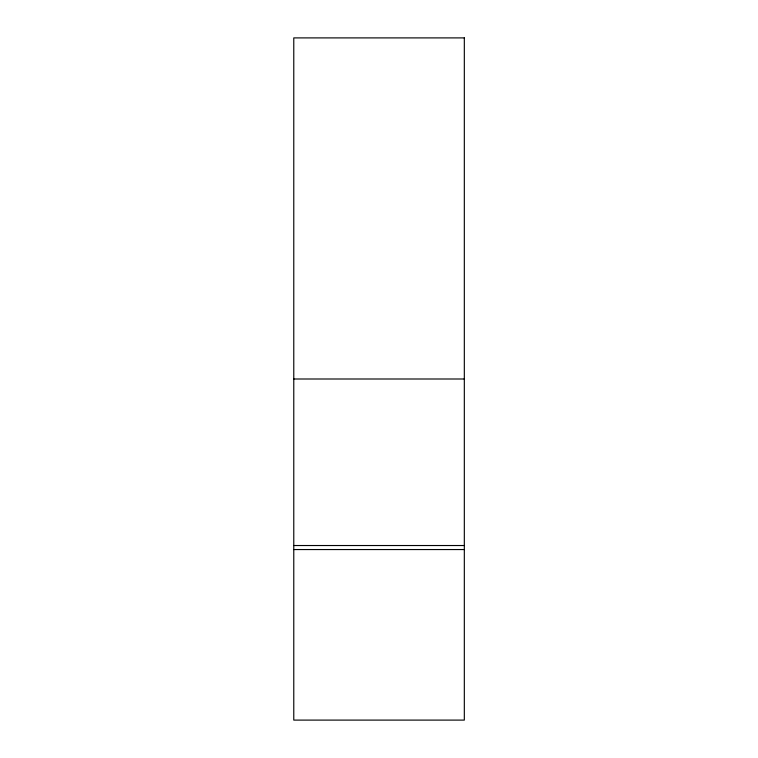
<?xml version="1.0" encoding="UTF-8"?>
<svg xmlns="http://www.w3.org/2000/svg" width="758" height="758" viewBox="0 0 758 758"><rect width="100%" height="100%" fill="white"/><g stroke="black" fill="none" stroke-linecap="round" stroke-linejoin="round"><path stroke-width="1.14" d="M293.772 379L464.322 379M293.772 545.523L464.322 545.523M293.772 549.55L464.322 549.55M464.322 37.9L293.772 37.9L293.772 720.1L464.322 720.1L464.322 37.9"/></g></svg>
